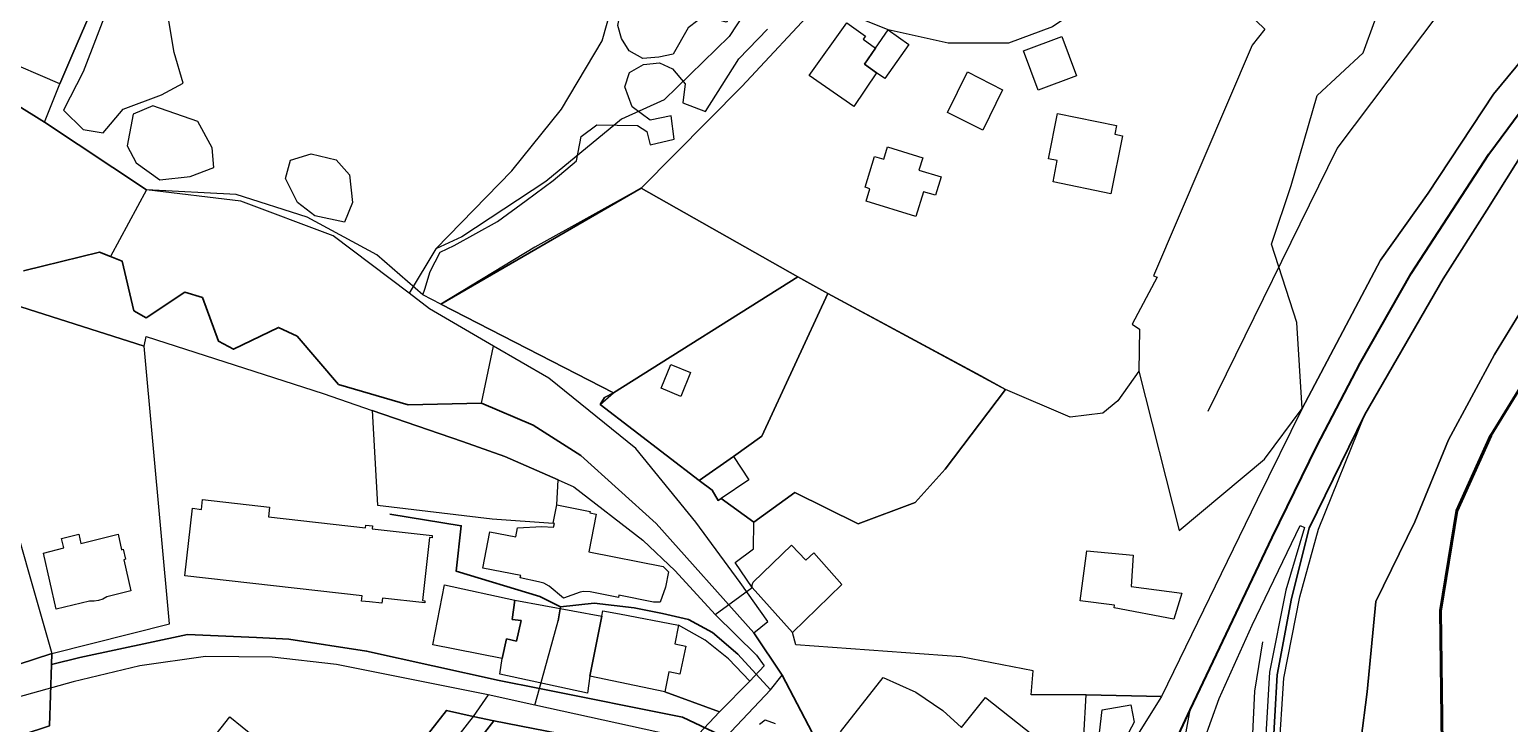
# Model space of a CAD drawing. Header units: millimetres. Extents: x 2635158 to 2636580, y 5834609 to 5836244.
# Drawn here: x 2635598.3 to 2635887.2, y 5835766.5 to 5835901.8 of the extents above; entities that cross this region are included whole.
import ezdxf

# ---------------------------------------------------------------- set-up
doc = ezdxf.new("R2010")
doc.units = ezdxf.units.MM
for name, color, linetype in [('IRT_OpenStreetMap_Vector geometry_amenity_cinema', 44, 'Continuous'), ('IRT_OpenStreetMap_Vector geometry_amenity_parking', 44, 'Continuous'), ('IRT_OpenStreetMap_Vector geometry_barrier_fence', 90, 'Continuous'), ('IRT_OpenStreetMap_Vector geometry_barrier_hedge', 90, 'Continuous'), ('IRT_OpenStreetMap_Vector geometry_barrier_wall', 90, 'Continuous'), ('IRT_OpenStreetMap_Vector geometry_building_garage', 10, 'Continuous'), ('IRT_OpenStreetMap_Vector geometry_building_house', 10, 'Continuous'), ('IRT_OpenStreetMap_Vector geometry_building_residential', 10, 'Continuous'), ('IRT_OpenStreetMap_Vector geometry_building_school', 10, 'Continuous'), ('IRT_OpenStreetMap_Vector geometry_building_yes', 10, 'Continuous'), ('IRT_OpenStreetMap_Vector geometry_highway_path', 220, 'Continuous'), ('IRT_OpenStreetMap_Vector geometry_highway_residential', 220, 'Continuous'), ('IRT_OpenStreetMap_Vector geometry_highway_secondary_link', 220, 'Continuous'), ('IRT_OpenStreetMap_Vector geometry_highway_service', 220, 'Continuous'), ('IRT_OpenStreetMap_Vector geometry_highway_steps', 220, 'Continuous'), ('IRT_OpenStreetMap_Vector geometry_highway_tertiary', 220, 'Continuous'), ('IRT_OpenStreetMap_Vector geometry_historic_ruins', 20, 'Continuous'), ('IRT_OpenStreetMap_Vector geometry_landuse_allotments', 60, 'Continuous'), ('IRT_OpenStreetMap_Vector geometry_landuse_grass', 60, 'Continuous'), ('IRT_OpenStreetMap_Vector geometry_leisure_garden', 82, 'Continuous'), ('IRT_OpenStreetMap_Vector geometry_natural_bare_rock', 72, 'Continuous'), ('IRT_OpenStreetMap_Vector geometry_natural_cliff', 72, 'Continuous'), ('IRT_OpenStreetMap_Vector geometry_natural_scrub', 72, 'Continuous'), ('IRT_OpenStreetMap_Vector geometry_unknown', 7, 'Continuous')]:
    doc.layers.add(name, color=color, linetype=linetype)
for name, color, linetype, lineweight in [('IRT_OpenStreetMap_Vector geometry_highway_footway', 220, 'Continuous', 30), ('IRT_OpenStreetMap_Vector geometry_highway_primary', 220, 'Continuous', 40), ('IRT_OpenStreetMap_Vector geometry_waterway_river', 130, 'Continuous', 60)]:
    doc.layers.add(name, color=color, linetype=linetype, lineweight=lineweight)

msp = doc.modelspace()

# ---------------------------------------------------------------- linework, layer by layer
at = {"layer": 'IRT_OpenStreetMap_Vector geometry_amenity_cinema'}
msp.add_lwpolyline([(2635771.3, 5835772.56), (2635776.57, 5835768.96), (2635780.2, 5835765.65), (2635784.88, 5835771.53), (2635800.51, 5835759.13), (2635776.7, 5835728.98), (2635774.27, 5835730.88), (2635766.42, 5835737.08), (2635765.75, 5835736.23), (2635760.28, 5835740.55), (2635769.66, 5835752.1), (2635765.49, 5835754.93), (2635760.73, 5835759.38), (2635756.6, 5835764.84), (2635764.92, 5835775.44), (2635771.3, 5835772.56)], dxfattribs=at)
at = {"layer": 'IRT_OpenStreetMap_Vector geometry_amenity_parking'}
for points in [[(2635693.01, 5835790.51), (2635710.01, 5835787.38), (2635707.64, 5835775.69), (2635707.17, 5835772.33), (2635690.08, 5835776.08), (2635690.55, 5835779.13), (2635691.38, 5835782.93), (2635693.34, 5835782.49), (2635694.25, 5835786.51), (2635692.51, 5835786.74), (2635693.01, 5835790.51)], [(2635724.93, 5835785.61), (2635724.25, 5835782.01), (2635726.42, 5835781.53), (2635725.22, 5835776.06), (2635723.07, 5835776.52), (2635722.3, 5835772.63), (2635732.98, 5835768.69), (2635738.88, 5835774.73), (2635734.72, 5835779.05), (2635730.15, 5835782.72), (2635724.93, 5835785.61)]]:
    msp.add_lwpolyline(points, dxfattribs=at)
at = {"layer": 'IRT_OpenStreetMap_Vector geometry_barrier_fence'}
for points in [[(2635813.33, 5835914.94), (2635807.78, 5835908.98), (2635797.94, 5835902.35), (2635789.35, 5835899.16), (2635777.6, 5835899.16), (2635765.87, 5835901.74), (2635752.64, 5835907.13), (2635737.33, 5835890.69), (2635717.64, 5835870.86)], [(2635813.33, 5835914.94), (2635834.38, 5835906.69), (2635839.39, 5835901.92), (2635836.93, 5835898.76), (2635817.68, 5835853.8), (2635818.4, 5835853.54), (2635813.5, 5835844.32), (2635814.98, 5835843.37), (2635814.82, 5835835.18), (2635810.75, 5835829.41), (2635807.77, 5835827.01), (2635801.45, 5835826.2), (2635788.81, 5835831.58)], [(2635717.64, 5835870.86), (2635678.54, 5835848.24), (2635712.26, 5835830.94), (2635710.52, 5835830.03), (2635709.68, 5835828.7), (2635729.01, 5835813.82), (2635731.54, 5835811.94), (2635732.71, 5835809.92), (2635733.31, 5835810.36), (2635739.65, 5835805.75), (2635747.67, 5835811.49), (2635760.04, 5835805.39), (2635771.18, 5835809.56), (2635777, 5835816.08), (2635788.81, 5835831.58), (2635784, 5835834.27), (2635754.13, 5835850.33), (2635748.26, 5835853.55), (2635717.64, 5835870.86)]]:
    msp.add_lwpolyline(points, dxfattribs=at)
at = {"layer": 'IRT_OpenStreetMap_Vector geometry_barrier_hedge'}
msp.add_lwpolyline([(2635840.44, 5835734.99), (2635838.02, 5835747.27), (2635837.03, 5835763.07), (2635837.5, 5835772.78), (2635839.04, 5835782.38)], dxfattribs=at)
at = {"layer": 'IRT_OpenStreetMap_Vector geometry_barrier_wall'}
for points in [[(2635592.36, 5835896.31), (2635608.12, 5835932.81), (2635605.28, 5835934.11), (2635610.63, 5835946.05), (2635631.21, 5835937.45), (2635634.66, 5835936.01), (2635643.66, 5835936.62), (2635672.64, 5835938.57), (2635674.06, 5835915.82), (2635635.68, 5835913.01), (2635635.16, 5835921.3), (2635629.84, 5835923.58), (2635619.99, 5835927.82), (2635606.56, 5835896.7), (2635604.18, 5835891.21), (2635592.36, 5835896.31)], [(2635584.5, 5835851.55), (2635620.62, 5835840.04), (2635621.06, 5835841.91), (2635655.6, 5835830.82), (2635665.19, 5835827.52), (2635682.82, 5835821.44), (2635691.08, 5835818.53), (2635701.5, 5835813.95), (2635704.52, 5835812.62), (2635717.98, 5835802.21), (2635724.28, 5835796.2), (2635732.1, 5835787.68), (2635740.2, 5835779.74), (2635741.71, 5835777.67)], [(2635739.35, 5835792.96), (2635736.01, 5835797.84), (2635739.6, 5835800.5), (2635739.65, 5835805.75)], [(2635738.88, 5835774.73), (2635734.72, 5835779.05), (2635730.15, 5835782.72), (2635724.93, 5835785.61)], [(2635804.53, 5835772.01), (2635793.82, 5835772.04), (2635794.18, 5835776.69), (2635780.06, 5835779.43), (2635747.85, 5835781.8), (2635747.19, 5835784.19)], [(2635732.98, 5835768.69), (2635722.3, 5835772.63)], [(2635800.51, 5835759.13), (2635804.12, 5835763.94), (2635804.53, 5835772.01)]]:
    msp.add_lwpolyline(points, dxfattribs=at)
at = {"layer": 'IRT_OpenStreetMap_Vector geometry_building_garage'}
for points in [[(2635765.87, 5835901.74), (2635769.92, 5835898.91), (2635765.27, 5835892.27), (2635763.63, 5835893.4), (2635761.25, 5835895.05), (2635763.43, 5835898.2), (2635765.87, 5835901.74)], [(2635792.34, 5835897.69), (2635799.82, 5835900.47), (2635802.68, 5835892.77), (2635795.2, 5835889.99), (2635792.34, 5835897.69)]]:
    msp.add_lwpolyline(points, dxfattribs=at)
at = {"layer": 'IRT_OpenStreetMap_Vector geometry_building_house'}
for points in [[(2635763.63, 5835893.4), (2635759.17, 5835886.8), (2635750.48, 5835892.83), (2635757.81, 5835903.16), (2635761.49, 5835900.54), (2635761.04, 5835899.92), (2635763.43, 5835898.2), (2635761.25, 5835895.05), (2635763.63, 5835893.4)], [(2635761.57, 5835868.34), (2635762.31, 5835870.77), (2635761.4, 5835871.05), (2635763.21, 5835877.05), (2635765.03, 5835876.52), (2635765.75, 5835878.92), (2635772.65, 5835876.82), (2635771.89, 5835874.4), (2635776.22, 5835873.07), (2635775.14, 5835869.51), (2635772.76, 5835870.19), (2635771.27, 5835865.33), (2635761.57, 5835868.34)], [(2635813.73, 5835799.31), (2635813.35, 5835793.17), (2635823.22, 5835791.87), (2635821.68, 5835786.8), (2635810.03, 5835789.01), (2635810.1, 5835789.54), (2635803.37, 5835790.34), (2635804.7, 5835800.13), (2635813.73, 5835799.31)]]:
    msp.add_lwpolyline(points, dxfattribs=at)
at = {"layer": 'IRT_OpenStreetMap_Vector geometry_building_residential'}
for points in [[(2635798.91, 5835876.26), (2635797.2, 5835876.61), (2635798.95, 5835885.45), (2635810.46, 5835883.12), (2635810.11, 5835881.38), (2635811.64, 5835881.08), (2635809.39, 5835869.76), (2635798.07, 5835872.11), (2635798.91, 5835876.26)], [(2635600.97, 5835799.67), (2635604.98, 5835800.69), (2635604.52, 5835802.51), (2635607.87, 5835803.36), (2635608.31, 5835801.55), (2635615.57, 5835803.39), (2635616.25, 5835800.35), (2635616.58, 5835800.42), (2635617.01, 5835798.47), (2635616.69, 5835798.39), (2635618.06, 5835792.32), (2635613.37, 5835791.16), (2635612.59, 5835790.71), (2635611.76, 5835790.42), (2635610.87, 5835790.28), (2635609.98, 5835790.33), (2635603.5, 5835788.74), (2635600.97, 5835799.67)], [(2635739.35, 5835792.96), (2635739.31, 5835793.5), (2635739.51, 5835794.01), (2635747.01, 5835801.23), (2635749.84, 5835798.29), (2635751.39, 5835799.76), (2635756.87, 5835793.56), (2635747.19, 5835784.19), (2635739.35, 5835792.96)], [(2635693.01, 5835790.51), (2635692.51, 5835786.74), (2635694.25, 5835786.51), (2635693.34, 5835782.49), (2635691.38, 5835782.93), (2635690.55, 5835779.13), (2635677.03, 5835781.82), (2635679.29, 5835793.5), (2635693.01, 5835790.51)], [(2635725.22, 5835776.06), (2635723.07, 5835776.52), (2635722.3, 5835772.63), (2635707.64, 5835775.69), (2635710.01, 5835787.38), (2635710.22, 5835788.42), (2635713.43, 5835787.81), (2635724.93, 5835785.61), (2635724.25, 5835782.01), (2635726.42, 5835781.53), (2635725.22, 5835776.06)], [(2635629.65, 5835757.92), (2635637.35, 5835767.73), (2635644.6, 5835761.89)]]:
    msp.add_lwpolyline(points, dxfattribs=at)
at = {"layer": 'IRT_OpenStreetMap_Vector geometry_building_school'}
msp.add_lwpolyline([(2635628.56, 5835795.25), (2635630.08, 5835808.45), (2635631.85, 5835808.21), (2635632.06, 5835810.13), (2635645.14, 5835808.65), (2635644.91, 5835806.73), (2635663.85, 5835804.6), (2635663.91, 5835805.13), (2635665.23, 5835804.99), (2635665.17, 5835804.44), (2635676.87, 5835803.14), (2635676.84, 5835802.63), (2635676.33, 5835802.7), (2635674.96, 5835790.46), (2635675.47, 5835790.4), (2635675.46, 5835789.95), (2635667.18, 5835790.88), (2635667.07, 5835789.92), (2635664.65, 5835790.16), (2635663.09, 5835790.31), (2635663.19, 5835791.34), (2635628.56, 5835795.25)], dxfattribs=at)
at = {"layer": 'IRT_OpenStreetMap_Vector geometry_building_yes'}
for points in [[(2635788.22, 5835890.06), (2635784.39, 5835882.2), (2635777.46, 5835885.64), (2635781.36, 5835893.54), (2635788.22, 5835890.06)], [(2635723.45, 5835836.47), (2635727.32, 5835834.89), (2635725.41, 5835830.25), (2635721.55, 5835831.84), (2635723.45, 5835836.47)], [(2635735.67, 5835818.51), (2635738.69, 5835813.96), (2635733.31, 5835810.36), (2635732.71, 5835809.92), (2635731.54, 5835811.94), (2635729.01, 5835813.82), (2635735.67, 5835818.51)], [(2635688.13, 5835803.86), (2635693.21, 5835802.86), (2635693.53, 5835804.59), (2635698.26, 5835804.89), (2635700.56, 5835804.73), (2635700.78, 5835805.48), (2635700.51, 5835805.54), (2635701.24, 5835809.11), (2635707.7, 5835807.78), (2635707.65, 5835807.52), (2635708.87, 5835807.26), (2635707.46, 5835799.96), (2635721.97, 5835797.04), (2635723.02, 5835796.01), (2635722.4, 5835793.05), (2635721.39, 5835790.11), (2635720.1, 5835790.12), (2635713.33, 5835791.45), (2635713.24, 5835791), (2635707.71, 5835792.16), (2635706.39, 5835792.18), (2635705.76, 5835792.05), (2635704.14, 5835791.45), (2635702.53, 5835790.86), (2635699.68, 5835793.26), (2635698.66, 5835793.79), (2635697.65, 5835794.1), (2635694.07, 5835794.86), (2635694.15, 5835795.3), (2635686.74, 5835796.74), (2635688.13, 5835803.86)]]:
    msp.add_lwpolyline(points, dxfattribs=at)
at = {"layer": 'IRT_OpenStreetMap_Vector geometry_highway_footway'}
for points in [[(2635848.1, 5835804.55), (2635858.94, 5835826.73), (2635874.25, 5835853.17), (2635882.75, 5835866.58), (2635892.22, 5835881.58), (2635949.64, 5835946.79), (2635997.55, 5835999.67), (2636046.36, 5836055.35), (2636065.43, 5836080.14), (2636075.63, 5836097.06), (2636104.14, 5836147.09), (2636115.48, 5836172.26), (2636121.47, 5836188.2), (2636128.18, 5836207.79), (2636136.52, 5836234.65)], [(2635621.08, 5835870.55), (2635601.22, 5835883.76), (2635577.41, 5835898.54)], [(2635597.1, 5835854.75), (2635611.96, 5835858.42), (2635614.1, 5835857.53), (2635616.37, 5835856.62), (2635618.64, 5835846.97), (2635621.04, 5835845.6), (2635628.62, 5835850.58), (2635632.03, 5835849.52), (2635635.18, 5835841), (2635638.11, 5835839.44), (2635646.85, 5835843.72), (2635650.5, 5835842.03), (2635658.6, 5835832.59), (2635672.18, 5835828.61), (2635686.49, 5835828.92), (2635696.62, 5835824.66), (2635705.92, 5835818.74), (2635720.62, 5835805.44), (2635739.66, 5835784.15), (2635745.19, 5835775.84)], [(2635701.9, 5835789.23), (2635697.89, 5835791.22), (2635681.53, 5835796.17), (2635682.54, 5835805.03), (2635668.62, 5835807.31)], [(2635843.14, 5835731.92), (2635843.09, 5835732.5), (2635841.21, 5835747.29), (2635840.92, 5835759.78), (2635841.85, 5835775.93), (2635844.65, 5835790.8), (2635848.1, 5835804.55)], [(2635701.5, 5835786.49), (2635701.9, 5835789.23), (2635708.49, 5835789.91), (2635716.28, 5835788.98), (2635721.83, 5835787.91), (2635726.9, 5835786.73), (2635731.62, 5835784.17), (2635736.54, 5835779.94), (2635742.89, 5835773.03)], [(2635734.15, 5835763.69), (2635725.74, 5835767.7), (2635697.85, 5835773.27), (2635689.96, 5835774.86), (2635664.06, 5835780.57), (2635648.91, 5835782.9), (2635642.61, 5835783.22), (2635629.14, 5835783.83), (2635608.12, 5835779.34), (2635602.57, 5835777.96)], [(2635745.19, 5835775.84), (2635751.07, 5835764.69), (2635755.12, 5835753.12), (2635755.93, 5835738.82), (2635755.16, 5835733.27), (2635754.13, 5835695.67), (2635754.11, 5835693.21), (2635753.31, 5835679.69)], [(2635684.9, 5835767.78), (2635679.64, 5835768.99), (2635593.73, 5835659.33), (2635580.1, 5835642.23), (2635506.11, 5835550.31), (2635497.59, 5835542.54)], [(2635688.94, 5835766.99), (2635626, 5835686.12), (2635603.18, 5835657.15)], [(2635727.46, 5835720.7), (2635732.92, 5835727.72), (2635737.17, 5835734.2), (2635737.87, 5835740.58), (2635736.76, 5835746.41), (2635731.4, 5835754.28), (2635728.88, 5835756.44), (2635725.96, 5835758.06), (2635720.06, 5835759.93), (2635704.26, 5835763.97), (2635688.94, 5835766.99), (2635684.9, 5835767.78)]]:
    msp.add_lwpolyline(points, dxfattribs=at)
at = {"layer": 'IRT_OpenStreetMap_Vector geometry_highway_path'}
for points in [[(2635677.56, 5835859.05), (2635692.43, 5835874.24), (2635702.12, 5835886.32), (2635710.06, 5835899.59), (2635713.58, 5835912.11), (2635715.83, 5835926.61)], [(2635744.65, 5835915.46), (2635734.83, 5835900.46), (2635722.19, 5835888.12), (2635713.86, 5835884.34), (2635699.08, 5835872.18), (2635682.68, 5835861.36), (2635677.56, 5835859.05), (2635672.36, 5835850.42)], [(2635736.99, 5835793.96), (2635728.34, 5835805.7), (2635716.64, 5835820.08), (2635699.63, 5835833.8), (2635688.82, 5835840.08), (2635676.34, 5835847.32), (2635672.36, 5835850.42), (2635657.55, 5835861.56), (2635639.54, 5835868.32), (2635621.08, 5835870.55)]]:
    msp.add_lwpolyline(points, dxfattribs=at)
at = {"layer": 'IRT_OpenStreetMap_Vector geometry_highway_primary'}
for points in [[(2635867.98, 5835854.22), (2635883.12, 5835877.54), (2635891.65, 5835889)], [(2635824.86, 5835769.09), (2635840.88, 5835802.72), (2635849.57, 5835820.55), (2635858.02, 5835836.76), (2635867.98, 5835854.22)], [(2635807.25, 5835733.62), (2635816.97, 5835752.28), (2635824.86, 5835769.09)]]:
    msp.add_lwpolyline(points, dxfattribs=at)
at = {"layer": 'IRT_OpenStreetMap_Vector geometry_highway_residential'}
msp.add_lwpolyline([(2635687.78, 5835772.05), (2635684.9, 5835767.78), (2635600.19, 5835659.54), (2635597.45, 5835656.43), (2635552.01, 5835602.21), (2635547.23, 5835596.7), (2635537.31, 5835584.33), (2635498.27, 5835535.7)], dxfattribs=at)
at = {"layer": 'IRT_OpenStreetMap_Vector geometry_highway_secondary_link'}
msp.add_lwpolyline([(2635840.69, 5835727.05), (2635829.05, 5835734.99), (2635826.53, 5835737.23), (2635824.31, 5835739.94), (2635823.05, 5835743.06), (2635822.43, 5835747.74), (2635822.59, 5835752.1), (2635822.83, 5835757.98), (2635824.86, 5835769.09)], dxfattribs=at)
at = {"layer": 'IRT_OpenStreetMap_Vector geometry_highway_service'}
for points in [[(2635696.9, 5835770.04), (2635697.85, 5835773.27), (2635701.5, 5835786.49)], [(2635734.15, 5835763.69), (2635742.89, 5835773.03), (2635745.19, 5835775.84)]]:
    msp.add_lwpolyline(points, dxfattribs=at)
at = {"layer": 'IRT_OpenStreetMap_Vector geometry_highway_steps'}
for points in [[(2635621.08, 5835870.55), (2635614.1, 5835857.53)], [(2635686.49, 5835828.92), (2635688.82, 5835840.08)], [(2635739.66, 5835784.15), (2635742.38, 5835786.36), (2635736.99, 5835793.96)]]:
    msp.add_lwpolyline(points, dxfattribs=at)
at = {"layer": 'IRT_OpenStreetMap_Vector geometry_highway_tertiary'}
for points in [[(2635731.51, 5835760.65), (2635723.61, 5835764.16), (2635696.9, 5835770.04), (2635687.78, 5835772.05), (2635658.22, 5835777.94), (2635645.62, 5835779.38), (2635632.65, 5835779.54), (2635619.81, 5835777.66), (2635606.79, 5835774.6)], [(2635606.79, 5835774.6), (2635592.05, 5835770.45), (2635574.81, 5835762.55), (2635558.2, 5835750.91), (2635542.45, 5835736.14), (2635531.37, 5835720.69), (2635525.14, 5835702.15), (2635522.99, 5835673.84), (2635520.58, 5835667.55), (2635516.44, 5835663.68), (2635512.1, 5835662.35), (2635507.76, 5835661.01), (2635503.01, 5835661.59), (2635498.91, 5835663.16)]]:
    msp.add_lwpolyline(points, dxfattribs=at)
at = {"layer": 'IRT_OpenStreetMap_Vector geometry_historic_ruins'}
msp.add_lwpolyline([(2635619.99, 5835927.82), (2635606.56, 5835896.7), (2635604.18, 5835891.21), (2635592.36, 5835896.31), (2635608.12, 5835932.81), (2635605.28, 5835934.11), (2635610.63, 5835946.05), (2635631.21, 5835937.45), (2635634.66, 5835936.01), (2635643.66, 5835936.62), (2635672.64, 5835938.57), (2635674.06, 5835915.82), (2635635.68, 5835913.01), (2635635.16, 5835921.3), (2635629.84, 5835923.58), (2635619.99, 5835927.82)], dxfattribs=at)
at = {"layer": 'IRT_OpenStreetMap_Vector geometry_landuse_allotments'}
msp.add_lwpolyline([(2635717.64, 5835870.86), (2635696.89, 5835859.37), (2635678.54, 5835848.24), (2635712.26, 5835830.94), (2635710.52, 5835830.03), (2635709.68, 5835828.7), (2635729.01, 5835813.82), (2635731.54, 5835811.94), (2635732.71, 5835809.92), (2635733.31, 5835810.36), (2635739.65, 5835805.75), (2635747.67, 5835811.49), (2635760.04, 5835805.39), (2635771.18, 5835809.56), (2635777, 5835816.08), (2635788.81, 5835831.58), (2635784, 5835834.27), (2635754.13, 5835850.33), (2635748.26, 5835853.55), (2635717.64, 5835870.86)], dxfattribs=at)
at = {"layer": 'IRT_OpenStreetMap_Vector geometry_landuse_grass'}
for points in [[(2635752.64, 5835907.13), (2635737.33, 5835890.69), (2635717.64, 5835870.86), (2635696.89, 5835859.37), (2635678.54, 5835848.24), (2635675.07, 5835850.04), (2635666.04, 5835857.86), (2635652.5, 5835865.19), (2635638.64, 5835869.64), (2635621.08, 5835870.55), (2635601.22, 5835883.76), (2635604.18, 5835891.21), (2635606.56, 5835896.7), (2635619.99, 5835927.82)], [(2635665.19, 5835827.52), (2635666.21, 5835809.06), (2635688.6, 5835806.4), (2635700.51, 5835805.54), (2635701.24, 5835809.11), (2635701.5, 5835813.95), (2635691.08, 5835818.53), (2635682.82, 5835821.44), (2635665.19, 5835827.52)], [(2635847.15, 5835804.71), (2635843.54, 5835792.47), (2635840.34, 5835776.44), (2635839.68, 5835765.31), (2635839.61, 5835759.58), (2635840.29, 5835746.9), (2635842.2, 5835734.69), (2635842.58, 5835732.11), (2635840.82, 5835732.37), (2635838.57, 5835732.96), (2635837.03, 5835733.5), (2635833.71, 5835735.28), (2635830.86, 5835737.71), (2635828.15, 5835741.19), (2635826.48, 5835744.58), (2635825.45, 5835750.48), (2635826.05, 5835756.83), (2635827.52, 5835763), (2635830.5, 5835771.31), (2635836.96, 5835785.63), (2635846.34, 5835805.05), (2635847.15, 5835804.71)], [(2635804.12, 5835763.94), (2635804.53, 5835772.01), (2635819.25, 5835771.74)], [(2635819.25, 5835771.74), (2635813.62, 5835762.68)]]:
    msp.add_lwpolyline(points, dxfattribs=at)
at = {"layer": 'IRT_OpenStreetMap_Vector geometry_leisure_garden'}
msp.add_lwpolyline([(2635582.54, 5835850.29), (2635602.64, 5835780.11), (2635625.62, 5835785.91), (2635620.62, 5835840.04), (2635584.5, 5835851.55), (2635582.54, 5835850.29)], dxfattribs=at)
at = {"layer": 'IRT_OpenStreetMap_Vector geometry_natural_bare_rock'}
for points in [[(2635846.7, 5835827.89), (2635845.67, 5835844.64), (2635840.73, 5835859.92), (2635844.59, 5835871.37), (2635849.64, 5835888.98), (2635858.61, 5835897.3), (2635863.17, 5835909.8), (2635870.3, 5835916.22), (2635880.98, 5835926.76), (2635886.05, 5835939.86), (2635896.78, 5835944.01)], [(2635899.63, 5835908.07), (2635884.05, 5835889.21), (2635871.28, 5835869.87), (2635861.99, 5835856.81), (2635846.7, 5835827.89)]]:
    msp.add_lwpolyline(points, dxfattribs=at)
at = {"layer": 'IRT_OpenStreetMap_Vector geometry_natural_cliff'}
msp.add_lwpolyline([(2635828.33, 5835827.37), (2635853.51, 5835878.61), (2635887, 5835923.01), (2635934.06, 5835973.47), (2636053.27, 5836134.92), (2636089.06, 5836193.48)], dxfattribs=at)
at = {"layer": 'IRT_OpenStreetMap_Vector geometry_natural_scrub'}
for points in [[(2635901.38, 5836003.19), (2635813.33, 5835914.94), (2635834.38, 5835906.69), (2635839.39, 5835901.92), (2635836.93, 5835898.76), (2635817.68, 5835853.8), (2635818.4, 5835853.54), (2635813.5, 5835844.32), (2635814.98, 5835843.37), (2635814.82, 5835835.18), (2635822.69, 5835804.11), (2635839.34, 5835818.02), (2635846.7, 5835827.89), (2635861.99, 5835856.81), (2635871.28, 5835869.87), (2635884.05, 5835889.21), (2635899.63, 5835908.07)], [(2635621.8, 5835925.25), (2635614.22, 5835907.81), (2635608.73, 5835893.56), (2635604.89, 5835886.08), (2635608.75, 5835882.3), (2635612.62, 5835881.68), (2635616.55, 5835886.28), (2635624.05, 5835889.11), (2635628.29, 5835891.36), (2635626.53, 5835897.37), (2635621.8, 5835925.25)], [(2635731.43, 5835918.2), (2635739.73, 5835917.45), (2635741.94, 5835914.01), (2635738.14, 5835907.96), (2635734.24, 5835903.28), (2635730.91, 5835904.23), (2635728.73, 5835903.56), (2635726.87, 5835902.14), (2635723.92, 5835897), (2635721.13, 5835896.45), (2635717.99, 5835896.19), (2635715.31, 5835897.66), (2635713.8, 5835900.08), (2635713.09, 5835902.6), (2635713.59, 5835904.94), (2635715.54, 5835906.82), (2635718.07, 5835907.37), (2635721.53, 5835908.26), (2635720.01, 5835911.76), (2635725.38, 5835915.18), (2635729.14, 5835915.08), (2635731.43, 5835918.2)], [(2635752.64, 5835907.13), (2635737.33, 5835890.69), (2635717.64, 5835870.86), (2635678.54, 5835848.24), (2635675.07, 5835850.04), (2635675.43, 5835851.18)], [(2635675.43, 5835851.18), (2635676.45, 5835854.64), (2635678.45, 5835858.36), (2635681.14, 5835859.66), (2635689.62, 5835864.38), (2635695.24, 5835868.44), (2635700.48, 5835872.35), (2635705.06, 5835876.2), (2635705.98, 5835880.97), (2635709.04, 5835883.24), (2635716.96, 5835883.12), (2635718.79, 5835881.94), (2635719.42, 5835879.34), (2635724.11, 5835880.46), (2635723.53, 5835884.96), (2635719.43, 5835884.14), (2635715.94, 5835886.77), (2635714.49, 5835890.67), (2635715.4, 5835893.41), (2635718.11, 5835895.01), (2635721.25, 5835895.31), (2635723.76, 5835894.13), (2635726.26, 5835891.24), (2635725.79, 5835887.51), (2635730.23, 5835885.84), (2635736.73, 5835896.12), (2635742.31, 5835901.87)], [(2635584.5, 5835851.55), (2635620.62, 5835840.04), (2635621.06, 5835841.91), (2635655.6, 5835830.82), (2635665.19, 5835827.52), (2635682.82, 5835821.44), (2635691.08, 5835818.53), (2635701.5, 5835813.95), (2635704.52, 5835812.62), (2635717.98, 5835802.21), (2635724.28, 5835796.2), (2635732.1, 5835787.68), (2635739.35, 5835792.96), (2635736.01, 5835797.84), (2635739.6, 5835800.5), (2635739.65, 5835805.75), (2635733.31, 5835810.36), (2635732.71, 5835809.92), (2635731.54, 5835811.94), (2635729.01, 5835813.82), (2635709.68, 5835828.7), (2635710.52, 5835830.03), (2635712.26, 5835830.94), (2635678.54, 5835848.24), (2635675.07, 5835850.04), (2635666.04, 5835857.86), (2635652.5, 5835865.19), (2635638.64, 5835869.64), (2635621.08, 5835870.55), (2635601.22, 5835883.76), (2635604.18, 5835891.21), (2635592.36, 5835896.31)], [(2635617.3, 5835879.16), (2635619.06, 5835875.81), (2635623.72, 5835872.53), (2635629.64, 5835873.15), (2635634.28, 5835874.94), (2635633.95, 5835878.77), (2635631.11, 5835883.88), (2635622.36, 5835886.94), (2635618.53, 5835885.32), (2635617.3, 5835879.16)], [(2635650.6, 5835868.05), (2635648.26, 5835872.79), (2635649.24, 5835876.36), (2635653.23, 5835877.6), (2635658.13, 5835876.41), (2635660.74, 5835873.45), (2635661.32, 5835868.06), (2635659.77, 5835864.26), (2635653.94, 5835865.5), (2635650.6, 5835868.05)], [(2635579.88, 5835772.68), (2635602.64, 5835780.11)], [(2635602.64, 5835780.11), (2635602.57, 5835777.96), (2635602.2, 5835766.01), (2635586.07, 5835760.75)], [(2635756.29, 5835689.07), (2635758.33, 5835693.32), (2635761.97, 5835699.14), (2635767.12, 5835706.72), (2635770.56, 5835710.88), (2635775.03, 5835717.94), (2635779.09, 5835721.69), (2635781.05, 5835724.54), (2635790.68, 5835742.03), (2635800.83, 5835753.63), (2635806.65, 5835760.14), (2635807.69, 5835769.13), (2635813.29, 5835770.08), (2635813.94, 5835766.68), (2635799.76, 5835740.11), (2635791.45, 5835725.56), (2635780.9, 5835705.11), (2635773.02, 5835688.49), (2635767.55, 5835677.4), (2635761.99, 5835679.32), (2635757.54, 5835683.98), (2635756.29, 5835689.07)], [(2635740.76, 5835766.32), (2635741.86, 5835767.18), (2635743.86, 5835766.45)]]:
    msp.add_lwpolyline(points, dxfattribs=at)
at = {"layer": 'IRT_OpenStreetMap_Vector geometry_unknown'}
for points in [[(2635899.63, 5835908.07), (2635884.05, 5835889.21), (2635871.28, 5835869.87), (2635861.99, 5835856.81), (2635846.7, 5835827.89), (2635837.9, 5835810.09), (2635819.25, 5835771.74), (2635804.53, 5835772.01), (2635793.82, 5835772.04), (2635794.18, 5835776.69), (2635780.06, 5835779.43), (2635747.85, 5835781.8), (2635747.19, 5835784.19), (2635739.35, 5835792.96), (2635736.01, 5835797.84), (2635739.6, 5835800.5), (2635739.65, 5835805.75), (2635733.31, 5835810.36), (2635732.71, 5835809.92), (2635731.54, 5835811.94), (2635729.01, 5835813.82), (2635709.68, 5835828.7), (2635712.26, 5835830.94), (2635678.54, 5835848.24), (2635675.07, 5835850.04), (2635666.04, 5835857.86), (2635652.5, 5835865.19), (2635638.64, 5835869.64), (2635621.08, 5835870.55), (2635601.22, 5835883.76), (2635604.18, 5835891.21), (2635592.36, 5835896.31)], [(2635892.87, 5835852.5), (2635884.24, 5835838.43), (2635875.29, 5835821.76), (2635868.73, 5835805.78), (2635861.06, 5835790.25), (2635859.42, 5835772.64), (2635856.91, 5835753.38), (2635857.69, 5835740.14), (2635852.76, 5835733.85), (2635852.63, 5835731.55), (2635843.14, 5835731.92), (2635843.38, 5835734.58), (2635842.1, 5835749), (2635842.18, 5835760.22), (2635843.15, 5835775.26), (2635846.28, 5835791.13), (2635849.91, 5835804.36), (2635858.94, 5835826.73), (2635874.25, 5835853.17), (2635882.75, 5835866.58), (2635892.22, 5835881.58)], [(2635678.54, 5835848.24), (2635717.64, 5835870.86), (2635748.26, 5835853.55), (2635712.26, 5835830.94), (2635678.54, 5835848.24)], [(2635748.26, 5835853.55), (2635754.13, 5835850.33), (2635741.25, 5835822.51), (2635735.67, 5835818.51), (2635729.01, 5835813.82), (2635709.68, 5835828.7), (2635710.52, 5835830.03), (2635712.26, 5835830.94), (2635748.26, 5835853.55)], [(2635887.52, 5835664.48), (2635874.04, 5835682.41), (2635867.3, 5835689.78), (2635863, 5835687.96), (2635857.78, 5835683.42), (2635854.5, 5835683.66), (2635852.98, 5835685.63), (2635855.4, 5835687.2), (2635854.85, 5835694.47), (2635858.74, 5835692.49), (2635861.2, 5835702.26), (2635860.95, 5835708.07), (2635861.95, 5835712.92), (2635862, 5835720.08), (2635861.04, 5835731.28), (2635859.4, 5835733.62), (2635857.69, 5835740.14), (2635856.91, 5835753.38), (2635859.42, 5835772.64), (2635861.06, 5835790.25), (2635868.73, 5835805.78), (2635875.29, 5835821.76), (2635884.24, 5835838.43), (2635892.87, 5835852.5)], [(2635584.5, 5835851.55), (2635620.62, 5835840.04), (2635621.06, 5835841.91), (2635655.6, 5835830.82), (2635665.19, 5835827.52), (2635682.82, 5835821.44), (2635691.08, 5835818.53), (2635701.5, 5835813.95), (2635704.52, 5835812.62), (2635717.98, 5835802.21), (2635724.28, 5835796.2), (2635732.1, 5835787.68), (2635740.2, 5835779.74), (2635741.71, 5835777.67), (2635738.88, 5835774.73), (2635732.98, 5835768.69), (2635721.84, 5835756.91)], [(2635754.13, 5835850.33), (2635788.81, 5835831.58), (2635777, 5835816.08), (2635771.18, 5835809.56), (2635760.04, 5835805.39), (2635747.67, 5835811.49), (2635739.65, 5835805.75), (2635733.31, 5835810.36), (2635732.71, 5835809.92), (2635731.54, 5835811.94), (2635729.01, 5835813.82), (2635735.67, 5835818.51), (2635741.25, 5835822.51), (2635754.13, 5835850.33)], [(2635586.07, 5835760.75), (2635602.2, 5835766.01), (2635602.57, 5835777.96), (2635602.64, 5835780.11), (2635579.88, 5835772.68)]]:
    msp.add_lwpolyline(points, dxfattribs=at)
at = {"layer": 'IRT_OpenStreetMap_Vector geometry_waterway_river'}
msp.add_lwpolyline([(2635890.18, 5835683.04), (2635880.79, 5835701.48), (2635875.5, 5835726.12), (2635874.42, 5835731.17), (2635873.7, 5835788.39), (2635876.93, 5835807.93), (2635883.57, 5835822.61), (2635902.02, 5835852.65)], dxfattribs=at)

doc.saveas('drawing.dxf')
